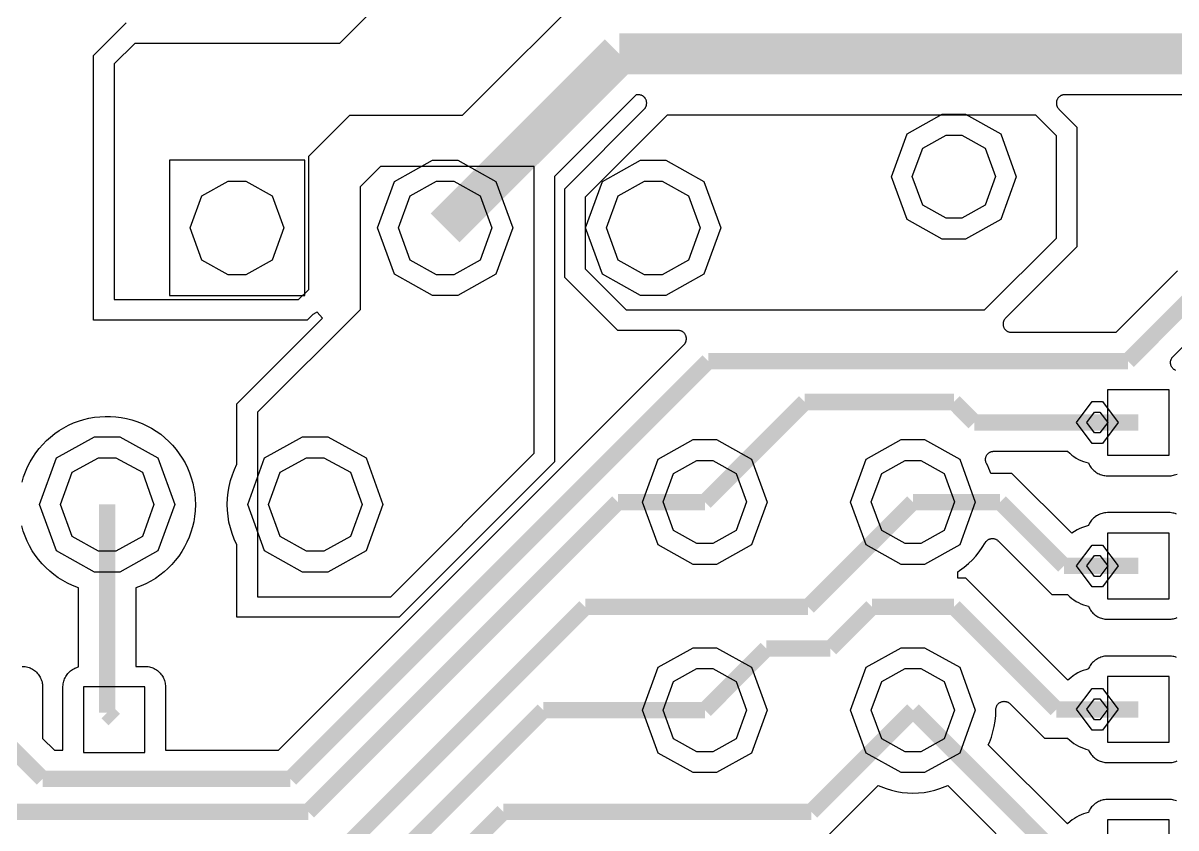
# Model space of a CAD drawing. Extents: x -0.15 to 4.85, y -1.33 to 3.4.
# Drawn here: x 3.234 to 3.788, y 1.665 to 2.052 of the extents above; entities that cross this region are included whole.
import ezdxf

# ---------------------------------------------------------------- set-up
doc = ezdxf.new("R2010")
doc.units = 0
doc.layers.get('0').update_dxf_attribs({"linetype": 'CONTINUOUS'})

msp = doc.modelspace()

# ---------------------------------------------------------------- linework, layer by layer
at = {"color": 0}
for points in [[(3.50392, 2.11614), (3.41537, 2.11614), (3.4055, 2.10632), (3.4055, 2.062), (3.38581, 2.04231), (3.28739, 2.04231), (3.27757, 2.03249), (3.27757, 1.91931), (3.36617, 1.91931), (3.37106, 1.92419), (3.37106, 1.98821), (3.39075, 2.00785), (3.44489, 2.00785), (3.50885, 2.07188), (3.50885, 2.11121), (3.50392, 2.11614)], [(3.7205, 2.00785), (3.54331, 2.00785), (3.50392, 1.96851), (3.50392, 1.93407), (3.52361, 1.91438), (3.69586, 1.91438), (3.73032, 1.94882), (3.73032, 1.99803), (3.7205, 2.00785)], [(3.68111, 2.00833), (3.68669, 2.00833), (3.70357, 1.999), (3.71106, 1.97833), (3.70357, 1.95772), (3.68669, 1.94833), (3.68111, 1.94833), (3.67547, 1.94833), (3.6586, 1.95772), (3.65111, 1.97833), (3.6586, 1.999), (3.67547, 2.00833), (3.68111, 2.00833)], [(3.3041, 1.92126), (3.3691, 1.92126), (3.3691, 1.98625), (3.3041, 1.98625), (3.3041, 1.92126)], [(3.43658, 1.98625), (3.44267, 1.98625), (3.46094, 1.97611), (3.46908, 1.95376), (3.46094, 1.93146), (3.44267, 1.92126), (3.43658, 1.92126), (3.43046, 1.92126), (3.41222, 1.93146), (3.4041, 1.95376), (3.41222, 1.97611), (3.43046, 1.98625), (3.43658, 1.98625)], [(3.53662, 1.98625), (3.54271, 1.98625), (3.56094, 1.97611), (3.56907, 1.95376), (3.56094, 1.93146), (3.54271, 1.92126), (3.53662, 1.92126), (3.5305, 1.92126), (3.51222, 1.93146), (3.50408, 1.95376), (3.51222, 1.97611), (3.5305, 1.98625), (3.53662, 1.98625)], [(3.39568, 1.9734), (3.39568, 1.91438), (3.34647, 1.86517), (3.34647, 1.77657), (3.41044, 1.77657), (3.47933, 1.84547), (3.47933, 1.98328), (3.4055, 1.98328), (3.39568, 1.9734)], [(3.78446, 1.87596), (3.75494, 1.87596), (3.75494, 1.84449), (3.78446, 1.84449), (3.78446, 1.87596)], [(3.75001, 1.87026), (3.7525, 1.87026), (3.76, 1.86028), (3.7525, 1.85024), (3.75001, 1.85024), (3.74746, 1.85024), (3.73997, 1.86028), (3.74746, 1.87026), (3.75001, 1.87026)], [(3.27421, 1.85339), (3.28028, 1.85339), (3.29857, 1.84325), (3.30671, 1.82089), (3.29857, 1.79854), (3.28028, 1.78833), (3.27421, 1.78833), (3.26808, 1.78833), (3.24979, 1.79854), (3.24165, 1.82089), (3.24979, 1.84325), (3.26808, 1.85339), (3.27421, 1.85339)], [(3.37419, 1.85339), (3.38028, 1.85339), (3.39856, 1.84325), (3.40669, 1.82089), (3.39856, 1.79854), (3.38028, 1.78833), (3.37419, 1.78833), (3.36807, 1.78833), (3.34983, 1.79854), (3.34169, 1.82089), (3.34983, 1.84325), (3.36807, 1.85339), (3.37419, 1.85339)], [(3.56143, 1.85203), (3.56701, 1.85203), (3.58389, 1.84271), (3.59138, 1.82203), (3.58389, 1.80142), (3.56701, 1.79203), (3.56143, 1.79203), (3.55578, 1.79203), (3.53892, 1.80142), (3.53142, 1.82203), (3.53892, 1.84271), (3.55578, 1.85203), (3.56143, 1.85203)], [(3.66142, 1.85203), (3.667, 1.85203), (3.68388, 1.84271), (3.69136, 1.82203), (3.68388, 1.80142), (3.667, 1.79203), (3.66142, 1.79203), (3.65578, 1.79203), (3.6389, 1.80142), (3.63142, 1.82203), (3.6389, 1.84271), (3.65578, 1.85203), (3.66142, 1.85203)], [(3.78446, 1.80711), (3.75494, 1.80711), (3.75494, 1.77558), (3.78446, 1.77558), (3.78446, 1.80711)], [(3.75001, 1.80136), (3.7525, 1.80136), (3.76, 1.79138), (3.7525, 1.78135), (3.75001, 1.78135), (3.74746, 1.78135), (3.73997, 1.79138), (3.74746, 1.80136), (3.75001, 1.80136)], [(3.56143, 1.75204), (3.56701, 1.75204), (3.58389, 1.74271), (3.59138, 1.72204), (3.58389, 1.70143), (3.56701, 1.69204), (3.56143, 1.69204), (3.55578, 1.69204), (3.53892, 1.70143), (3.53142, 1.72204), (3.53892, 1.74271), (3.55578, 1.75204), (3.56143, 1.75204)], [(3.66142, 1.75204), (3.667, 1.75204), (3.68388, 1.74271), (3.69136, 1.72204), (3.68388, 1.70143), (3.667, 1.69204), (3.66142, 1.69204), (3.65578, 1.69204), (3.6389, 1.70143), (3.63142, 1.72204), (3.6389, 1.74271), (3.65578, 1.75204), (3.66142, 1.75204)], [(3.78446, 1.73821), (3.75494, 1.73821), (3.75494, 1.70669), (3.78446, 1.70669), (3.78446, 1.73821)], [(3.29233, 1.73328), (3.26282, 1.73328), (3.26282, 1.70175), (3.29233, 1.70175), (3.29233, 1.73328)], [(3.75001, 1.73246), (3.7525, 1.73246), (3.76, 1.72247), (3.7525, 1.71244), (3.75001, 1.71244), (3.74746, 1.71244), (3.73997, 1.72247), (3.74746, 1.73246), (3.75001, 1.73246)], [(3.78446, 1.66931), (3.75494, 1.66931), (3.75494, 1.63779), (3.78446, 1.63779), (3.78446, 1.66931)]]:
    msp.add_lwpolyline(points, close=True, dxfattribs=at)
for points in [[(3.23325, 1.83164), (3.234, 1.83413), (3.23487, 1.83657), (3.2359, 1.83896), (3.2371, 1.84129), (3.23846, 1.84351), (3.23986, 1.84568), (3.24149, 1.84775), (3.24318, 1.84969), (3.24501, 1.85154), (3.24697, 1.85328), (3.24899, 1.8549), (3.2511, 1.85637), (3.25332, 1.85774), (3.25565, 1.85892), (3.25799, 1.86001), (3.26043, 1.86093), (3.26292, 1.86169), (3.26542, 1.86229), (3.26803, 1.86278), (3.27057, 1.86304), (3.27318, 1.86321), (3.27578, 1.86321), (3.27839, 1.86299), (3.28093, 1.86267), (3.28349, 1.86218), (3.28604, 1.86153), (3.28847, 1.86071), (3.29092, 1.85979), (3.29325, 1.85871), (3.29553, 1.85746), (3.29775, 1.8561), (3.29988, 1.85458), (3.30188, 1.85296), (3.30378, 1.85117), (3.30557, 1.84932), (3.30731, 1.84732), (3.30882, 1.84525), (3.31029, 1.84308), (3.31158, 1.84081), (3.31272, 1.83853), (3.31371, 1.83608), (3.31457, 1.83364), (3.31528, 1.83114), (3.31587, 1.8286), (3.31625, 1.82604), (3.31647, 1.82344), (3.31658, 1.82089), (3.31647, 1.81775), (3.31619, 1.81514), (3.31576, 1.8126), (3.31517, 1.8101), (3.3144, 1.8076), (3.31354, 1.80515), (3.31251, 1.80278), (3.31132, 1.80044), (3.31001, 1.79821), (3.30856, 1.79604), (3.30692, 1.79399), (3.30524, 1.79203), (3.3034, 1.79018), (3.3015, 1.78844), (3.29943, 1.78687), (3.29732, 1.78536), (3.2951, 1.784), (3.29276, 1.78281), (3.29043, 1.78172), (3.28799, 1.78079), (3.28799, 1.7431), (3.29233, 1.7431), (3.29331, 1.7431), (3.2939, 1.74299), (3.2945, 1.74288), (3.29504, 1.74271), (3.29564, 1.74256), (3.29618, 1.74233), (3.29678, 1.74206), (3.29726, 1.74179), (3.29781, 1.74146), (3.29829, 1.74108), (3.29874, 1.74071), (3.29922, 1.74032), (3.2996, 1.73989), (3.30003, 1.7394), (3.30036, 1.73892), (3.30068, 1.73843), (3.30101, 1.73789), (3.30128, 1.73739), (3.3015, 1.73681), (3.30171, 1.73625), (3.30188, 1.73565), (3.30199, 1.73507), (3.3021, 1.73447), (3.30215, 1.73387), (3.30215, 1.73328), (3.30215, 1.70278), (3.35651, 1.70278), (3.55133, 1.89761), (3.55156, 1.89788), (3.55171, 1.8981), (3.55188, 1.89826), (3.55199, 1.89847), (3.5521, 1.89869), (3.55221, 1.8989), (3.55231, 1.89918), (3.55236, 1.8994), (3.55242, 1.89961), (3.55247, 1.89989), (3.55253, 1.9001), (3.55253, 1.90037), (3.55253, 1.90058), (3.55253, 1.90086), (3.55247, 1.90108), (3.55242, 1.90135), (3.55236, 1.90157), (3.55231, 1.90178), (3.55221, 1.90206), (3.5521, 1.90228), (3.55199, 1.90249), (3.55188, 1.90271), (3.55171, 1.90288), (3.55156, 1.90308), (3.55139, 1.90325), (3.55122, 1.90342), (3.55101, 1.90357), (3.55085, 1.90374), (3.55063, 1.9039), (3.55042, 1.90401), (3.55019, 1.90411), (3.54997, 1.90422), (3.54971, 1.90428), (3.54949, 1.90433), (3.54928, 1.90439), (3.549, 1.90444), (3.54878, 1.90444), (3.54851, 1.9045), (3.51954, 1.9045), (3.49404, 1.92994), (3.49404, 1.97258), (3.53229, 2.01083), (3.53251, 2.01111), (3.53267, 2.01132), (3.53283, 2.01149), (3.53294, 2.01169), (3.53306, 2.01192), (3.53315, 2.01214), (3.53326, 2.0124), (3.53332, 2.01262), (3.53338, 2.01285), (3.53343, 2.01311), (3.53343, 2.01333), (3.53349, 2.0136), (3.53349, 2.01382), (3.53343, 2.01408), (3.53343, 2.01431), (3.53338, 2.01458), (3.53332, 2.01479), (3.53321, 2.01507), (3.53315, 2.01528), (3.53306, 2.0155), (3.53294, 2.01572), (3.53278, 2.01593), (3.53267, 2.0161), (3.53251, 2.01632), (3.53235, 2.01647), (3.53213, 2.01664), (3.53197, 2.01681), (3.53175, 2.01696), (3.53158, 2.01713), (3.53138, 2.01724), (3.53115, 2.01735), (3.53088, 2.01746), (3.53067, 2.0175), (3.53044, 2.01756), (3.53018, 2.01761), (3.52996, 2.01767), (3.52968, 2.01772), (3.52947, 2.01772), (3.52844, 2.01772), (3.48921, 1.9785), (3.48921, 1.8414), (3.41451, 1.76669), (3.33654, 1.76669), (3.33654, 1.80147), (3.33524, 1.80424), (3.33421, 1.80689), (3.3334, 1.80961), (3.33269, 1.81243), (3.33226, 1.81525), (3.33193, 1.81807), (3.33188, 1.82089), (3.33199, 1.82393), (3.33226, 1.82675), (3.33275, 1.82957), (3.33346, 1.83233), (3.33432, 1.83506), (3.33535, 1.83771), (3.33654, 1.84026), (3.33654, 1.86924), (3.37761, 1.91031), (3.37501, 1.91333), (3.37468, 1.91312), (3.37447, 1.91296), (3.37419, 1.91279), (3.37388, 1.91264), (3.3736, 1.91247), (3.37333, 1.91236), (3.37306, 1.91219), (3.37024, 1.90938), (3.26764, 1.90938), (3.26764, 2.0366), (3.28332, 2.05222)], [(3.80736, 2.01772), (3.73433, 2.01772), (3.73396, 2.01767), (3.73374, 2.01767), (3.73346, 2.01761), (3.73325, 2.01756), (3.73303, 2.0175), (3.73276, 2.0174), (3.73254, 2.01729), (3.73232, 2.01718), (3.73211, 2.01707), (3.73194, 2.0169), (3.73172, 2.01675), (3.73157, 2.01658), (3.7314, 2.01642), (3.73124, 2.01626), (3.73108, 2.01604), (3.73092, 2.01582), (3.73081, 2.01561), (3.73069, 2.01539), (3.73058, 2.01517), (3.73053, 2.01496), (3.73043, 2.01474), (3.73038, 2.01447), (3.73032, 2.01425), (3.73032, 2.01399), (3.73032, 2.01376), (3.73032, 2.01349), (3.73032, 2.01328), (3.73038, 2.013), (3.73043, 2.01279), (3.73049, 2.01251), (3.73053, 2.01229), (3.73064, 2.01208), (3.73075, 2.01186), (3.73086, 2.01165), (3.73103, 2.01143), (3.73112, 2.01121), (3.73129, 2.01106), (3.73146, 2.01083), (3.74019, 2.00215), (3.74019, 1.94469), (3.7059, 1.91042), (3.70568, 1.91014), (3.70553, 1.90997), (3.70536, 1.90976), (3.70525, 1.90954), (3.70514, 1.90932), (3.70504, 1.90911), (3.70493, 1.90889), (3.70488, 1.90863), (3.70482, 1.9084), (3.70476, 1.90812), (3.70471, 1.90792), (3.70471, 1.90764), (3.70471, 1.90743), (3.70471, 1.90715), (3.70476, 1.90694), (3.70482, 1.90667), (3.70488, 1.90644), (3.70493, 1.90624), (3.70504, 1.90596), (3.70514, 1.90575), (3.70525, 1.90553), (3.70542, 1.90531), (3.70553, 1.90515), (3.70568, 1.90493), (3.70585, 1.90476), (3.70601, 1.90461), (3.70622, 1.90444), (3.70644, 1.90428), (3.70661, 1.90417), (3.70682, 1.90401), (3.70704, 1.9039), (3.70726, 1.90385), (3.70753, 1.90374), (3.70775, 1.90368), (3.70801, 1.90363), (3.70824, 1.90357), (3.70851, 1.90357), (3.70872, 1.90357), (3.75907, 1.90357), (3.78858, 1.93308)], [(3.78782, 1.88524), (3.78744, 1.8854), (3.78722, 1.88551), (3.78701, 1.88567), (3.78679, 1.88578), (3.78658, 1.88594), (3.78642, 1.88611), (3.78625, 1.88626), (3.78608, 1.88649), (3.78593, 1.88665), (3.78582, 1.88686), (3.78565, 1.88708), (3.78554, 1.88729), (3.78544, 1.88751), (3.78539, 1.88774), (3.78533, 1.888), (3.78528, 1.88822), (3.78522, 1.88849), (3.78517, 1.88871), (3.78517, 1.88899), (3.78517, 1.88919), (3.78522, 1.88947), (3.78522, 1.88968), (3.78528, 1.88996), (3.78533, 1.89017), (3.78544, 1.89039), (3.78554, 1.89067), (3.7856, 1.89088), (3.78576, 1.8911), (3.78588, 1.89132), (3.78604, 1.89147), (3.78619, 1.89169), (3.78636, 1.89186), (3.79997, 1.90553)], [(3.78799, 1.81628), (3.78744, 1.8165), (3.78685, 1.81667), (3.78625, 1.81676), (3.78565, 1.81688), (3.78506, 1.81693), (3.78446, 1.81693), (3.75494, 1.81693), (3.75408, 1.81688), (3.75349, 1.81682), (3.75289, 1.81671), (3.75229, 1.81656), (3.75169, 1.81639), (3.75115, 1.81617), (3.75061, 1.81596), (3.75007, 1.81563), (3.74958, 1.81536), (3.74903, 1.81497), (3.7486, 1.8146), (3.74811, 1.81422), (3.74774, 1.81378), (3.74729, 1.81335), (3.74692, 1.81286), (3.7466, 1.81237), (3.74632, 1.81183), (3.746, 1.81129), (3.74578, 1.81075), (3.74432, 1.81036), (3.74296, 1.80988), (3.7416, 1.80933), (3.74035, 1.80868), (3.73911, 1.80793), (3.73775, 1.80706), (3.70894, 1.83581), (3.69879, 1.83581), (3.69836, 1.837), (3.69782, 1.83819), (3.69733, 1.83939), (3.69668, 1.84058), (3.69657, 1.84092), (3.69646, 1.84113), (3.6964, 1.84135), (3.69636, 1.84161), (3.69631, 1.84183), (3.69625, 1.84211), (3.69625, 1.84232), (3.69625, 1.8426), (3.69625, 1.84281), (3.69631, 1.84308), (3.69636, 1.84329), (3.6964, 1.84357), (3.69646, 1.84379), (3.69657, 1.844), (3.69668, 1.84422), (3.69679, 1.84444), (3.6969, 1.84465), (3.69706, 1.84487), (3.69722, 1.84503), (3.69739, 1.84525), (3.69754, 1.84542), (3.69776, 1.84558), (3.69793, 1.84574), (3.69814, 1.84585), (3.69836, 1.84596), (3.69858, 1.84607), (3.69879, 1.84618), (3.69907, 1.84628), (3.69928, 1.84633), (3.6995, 1.84639), (3.69978, 1.84639), (3.69999, 1.84644), (3.70026, 1.84644), (3.73574, 1.84644), (3.73678, 1.84547), (3.73775, 1.8446), (3.73878, 1.84389), (3.73986, 1.84319), (3.74094, 1.84254), (3.74214, 1.842), (3.74333, 1.84156), (3.74453, 1.84118), (3.74578, 1.84086), (3.74611, 1.84004), (3.74643, 1.8395), (3.74675, 1.83901), (3.74708, 1.83853), (3.74746, 1.83804), (3.74789, 1.8376), (3.74833, 1.83717), (3.74876, 1.83679), (3.74925, 1.8364), (3.74974, 1.83608), (3.75028, 1.83581), (3.75082, 1.83554), (3.75136, 1.83532), (3.75196, 1.83511), (3.7525, 1.83494), (3.7531, 1.83478), (3.75369, 1.83472), (3.75429, 1.83467), (3.75494, 1.83461), (3.78446, 1.83461), (3.78544, 1.83467), (3.78604, 1.83478), (3.78664, 1.83489), (3.78718, 1.83506), (3.78778, 1.83521), (3.78832, 1.83543)], [(3.23325, 1.7431), (3.23422, 1.7431), (3.23482, 1.74299), (3.23542, 1.74288), (3.23601, 1.74271), (3.23661, 1.74256), (3.23715, 1.74233), (3.23769, 1.74206), (3.23824, 1.74179), (3.23872, 1.74146), (3.23921, 1.74108), (3.23971, 1.74071), (3.24014, 1.74032), (3.24057, 1.73989), (3.24094, 1.7394), (3.24133, 1.73892), (3.24165, 1.73843), (3.24199, 1.73789), (3.24219, 1.73739), (3.24247, 1.73681), (3.24264, 1.73625), (3.24285, 1.73565), (3.24296, 1.73507), (3.24307, 1.73447), (3.24313, 1.73387), (3.24313, 1.73328), (3.24313, 1.70847), (3.24882, 1.70278), (3.25294, 1.70278), (3.25294, 1.73328), (3.253, 1.73414), (3.25306, 1.73474), (3.25315, 1.73533), (3.25332, 1.73593), (3.25349, 1.73647), (3.25369, 1.73707), (3.25397, 1.73761), (3.25424, 1.73815), (3.25457, 1.73864), (3.25489, 1.73913), (3.25528, 1.73962), (3.25571, 1.74006), (3.25608, 1.74049), (3.25657, 1.74092), (3.25707, 1.74125), (3.25756, 1.74163), (3.2581, 1.7419), (3.25858, 1.74217), (3.25918, 1.74244), (3.26043, 1.74293), (3.26043, 1.78079), (3.25756, 1.78194), (3.25517, 1.78303), (3.25289, 1.78426), (3.25067, 1.78563), (3.24854, 1.78715), (3.24654, 1.78878), (3.24464, 1.79057), (3.24285, 1.7924), (3.24117, 1.79442), (3.2396, 1.79647), (3.23818, 1.79865), (3.23687, 1.80093), (3.23569, 1.80321), (3.23471, 1.80565), (3.23385, 1.80808), (3.23314, 1.81058)], [(3.78799, 1.74737), (3.78744, 1.7476), (3.78685, 1.74776), (3.78625, 1.74786), (3.78565, 1.74797), (3.78506, 1.74803), (3.78446, 1.74803), (3.75494, 1.74803), (3.75408, 1.74797), (3.75349, 1.74792), (3.75289, 1.74781), (3.75229, 1.74771), (3.75169, 1.74749), (3.75115, 1.74726), (3.75061, 1.74706), (3.75007, 1.74678), (3.74958, 1.74646), (3.74903, 1.74607), (3.7486, 1.74569), (3.74811, 1.74532), (3.74774, 1.74489), (3.74729, 1.74444), (3.74692, 1.74396), (3.7466, 1.74347), (3.74632, 1.74293), (3.746, 1.74239), (3.74578, 1.74185), (3.74442, 1.74146), (3.74313, 1.74108), (3.74188, 1.74054), (3.74063, 1.73994), (3.73943, 1.73924), (3.73835, 1.73849), (3.73721, 1.73761), (3.73579, 1.73642), (3.68681, 1.78546), (3.68296, 1.78546), (3.68296, 1.7885), (3.68382, 1.7891), (3.6861, 1.79078), (3.68811, 1.79246), (3.68996, 1.79419), (3.69169, 1.7961), (3.69326, 1.79811), (3.69472, 1.80022), (3.69614, 1.80244), (3.69625, 1.80267), (3.6964, 1.80288), (3.69651, 1.80304), (3.69668, 1.80326), (3.6969, 1.80342), (3.69706, 1.80358), (3.69728, 1.80375), (3.69744, 1.80386), (3.69765, 1.80401), (3.69788, 1.80413), (3.69814, 1.80418), (3.69836, 1.80429), (3.69858, 1.80435), (3.69885, 1.8044), (3.69907, 1.80446), (3.69933, 1.80451), (3.69956, 1.80451), (3.69983, 1.80451), (3.70004, 1.80446), (3.70032, 1.80446), (3.70053, 1.8044), (3.70081, 1.80435), (3.70101, 1.80424), (3.70124, 1.80413), (3.70146, 1.80401), (3.70167, 1.80392), (3.70189, 1.80381), (3.70211, 1.80364), (3.70226, 1.80347), (3.70243, 1.80332), (3.72819, 1.77754), (3.73574, 1.77754), (3.73678, 1.77657), (3.73775, 1.77575), (3.73878, 1.775), (3.73986, 1.77429), (3.74094, 1.77369), (3.74214, 1.7731), (3.74333, 1.77267), (3.74453, 1.77228), (3.74578, 1.77196), (3.74611, 1.77114), (3.74643, 1.77065), (3.74675, 1.77011), (3.74708, 1.76963), (3.74746, 1.76914), (3.74789, 1.76869), (3.74833, 1.76826), (3.74876, 1.76789), (3.74925, 1.76756), (3.74974, 1.76718), (3.75028, 1.7669), (3.75082, 1.76664), (3.75136, 1.76642), (3.75196, 1.76621), (3.7525, 1.76604), (3.7531, 1.76593), (3.75369, 1.76582), (3.75429, 1.76576), (3.75494, 1.76572), (3.78446, 1.76572), (3.78544, 1.76576), (3.78604, 1.76587), (3.78664, 1.76599), (3.78718, 1.76615), (3.78778, 1.76632), (3.78832, 1.76653)], [(3.78799, 1.67847), (3.78744, 1.67869), (3.78685, 1.67886), (3.78625, 1.67896), (3.78565, 1.67907), (3.78506, 1.67913), (3.78446, 1.67913), (3.75494, 1.67913), (3.75408, 1.67913), (3.75349, 1.67901), (3.75289, 1.67892), (3.75229, 1.67881), (3.75169, 1.67858), (3.75115, 1.67836), (3.75061, 1.67815), (3.75007, 1.67788), (3.74958, 1.67756), (3.74903, 1.67718), (3.7486, 1.67685), (3.74811, 1.67642), (3.74774, 1.67599), (3.74729, 1.67554), (3.74692, 1.67506), (3.7466, 1.67457), (3.74632, 1.67403), (3.746, 1.67349), (3.74578, 1.67294), (3.74447, 1.67261), (3.74333, 1.67224), (3.74219, 1.67181), (3.74106, 1.67126), (3.74003, 1.67067), (3.739, 1.67007), (3.73797, 1.66931), (3.73704, 1.66854), (3.73564, 1.66736), (3.6976, 1.70533), (3.69814, 1.70658), (3.69913, 1.70913), (3.69987, 1.71168), (3.70047, 1.71424), (3.70092, 1.71678), (3.70118, 1.71944), (3.70129, 1.72204), (3.70129, 1.72226), (3.70129, 1.72264), (3.70129, 1.72292), (3.70135, 1.72313), (3.7014, 1.72335), (3.70151, 1.72361), (3.70157, 1.72383), (3.70167, 1.72406), (3.70178, 1.72426), (3.70194, 1.72449), (3.70206, 1.72469), (3.70221, 1.72486), (3.70238, 1.72508), (3.70254, 1.72524), (3.70275, 1.7254), (3.70292, 1.72557), (3.70314, 1.72568), (3.70335, 1.72579), (3.70357, 1.72589), (3.70379, 1.726), (3.704, 1.72611), (3.70428, 1.72617), (3.70449, 1.72622), (3.70476, 1.72628), (3.70499, 1.72628), (3.70525, 1.72633), (3.70547, 1.72628), (3.70574, 1.72628), (3.70596, 1.72622), (3.70622, 1.72622), (3.70644, 1.72611), (3.70667, 1.72606), (3.70693, 1.72594), (3.70715, 1.72583), (3.70736, 1.72574), (3.70753, 1.72563), (3.70775, 1.72546), (3.70796, 1.72529), (3.70812, 1.72514), (3.72463, 1.70864), (3.73574, 1.70864), (3.73678, 1.70767), (3.73775, 1.70685), (3.73878, 1.7061), (3.73986, 1.70539), (3.74094, 1.70479), (3.74214, 1.70425), (3.74333, 1.70376), (3.74453, 1.70337), (3.74578, 1.70306), (3.74611, 1.70224), (3.74643, 1.70175), (3.74675, 1.70121), (3.74708, 1.70072), (3.74746, 1.70024), (3.74789, 1.69979), (3.74833, 1.69942), (3.74876, 1.69899), (3.74925, 1.69865), (3.74974, 1.69828), (3.75028, 1.69801), (3.75082, 1.69774), (3.75136, 1.69751), (3.75196, 1.69731), (3.7525, 1.69714), (3.7531, 1.69703), (3.75369, 1.69692), (3.75429, 1.69688), (3.75494, 1.69688), (3.78446, 1.69688), (3.78544, 1.69688), (3.78604, 1.69697), (3.78664, 1.69708), (3.78718, 1.69725), (3.78778, 1.69742), (3.78832, 1.69762)], [(3.61833, 1.65943), (3.64471, 1.68586), (3.64596, 1.68531), (3.6485, 1.68433), (3.65106, 1.68357), (3.6536, 1.68299), (3.65615, 1.68254), (3.65881, 1.68228), (3.66142, 1.68222), (3.66412, 1.68228), (3.66674, 1.68254), (3.66928, 1.68299), (3.67189, 1.68357), (3.67437, 1.68439), (3.67687, 1.68531), (3.67813, 1.68586), (3.72418, 1.63974)]]:
    msp.add_lwpolyline(points, dxfattribs=at)
for points, const_width in [([(3.52031, 2.03742), (3.43658, 1.95376)], 0.019685), ([(3.79922, 2.03742), (3.52031, 2.03742)], 0.019685), ([(3.79428, 1.91931), (3.76476, 1.88974)], 0.007874), ([(3.563, 1.88974), (3.36221, 1.689)], 0.007874), ([(3.76476, 1.88974), (3.563, 1.88974)], 0.007874), ([(3.60944, 1.8701), (3.56143, 1.82203)], 0.007874), ([(3.68111, 1.8701), (3.60944, 1.8701)], 0.007874), ([(3.69093, 1.86022), (3.68111, 1.8701)], 0.007874), ([(3.75001, 1.86022), (3.69093, 1.86022)], 0.007874), ([(3.76971, 1.86022), (3.75001, 1.86022)], 0.007874), ([(3.27421, 1.82089), (3.27421, 1.72085)], 0.007874), ([(3.5196, 1.82203), (3.37078, 1.67321)], 0.007874), ([(3.56143, 1.82203), (3.5196, 1.82203)], 0.007874), ([(3.66142, 1.82203), (3.61101, 1.77163)], 0.007874), ([(3.70325, 1.82203), (3.66142, 1.82203)], 0.007874), ([(3.73396, 1.79132), (3.70325, 1.82203)], 0.007874), ([(3.75001, 1.79132), (3.73396, 1.79132)], 0.007874), ([(3.76971, 1.79132), (3.75001, 1.79132)], 0.007874), ([(3.50392, 1.77163), (3.19879, 1.46651)], 0.007874), ([(3.61101, 1.77163), (3.50392, 1.77163)], 0.007874), ([(3.64172, 1.77163), (3.62171, 1.75161)], 0.007874), ([(3.68111, 1.77163), (3.64172, 1.77163)], 0.007874), ([(3.73032, 1.72242), (3.68111, 1.77163)], 0.007874), ([(3.591, 1.75161), (3.56143, 1.72204)], 0.007874), ([(3.62171, 1.75161), (3.591, 1.75161)], 0.007874), ([(3.48385, 1.72204), (3.20867, 1.44688)], 0.007874), ([(3.27421, 1.72085), (3.27757, 1.71754)], 0.007874), ([(3.56143, 1.72204), (3.48385, 1.72204)], 0.007874), ([(3.66142, 1.72204), (3.61258, 1.67321)], 0.007874), ([(3.72993, 1.65351), (3.66142, 1.72204)], 0.007874), ([(3.75001, 1.72242), (3.73032, 1.72242)], 0.007874), ([(3.76971, 1.72242), (3.75001, 1.72242)], 0.007874), ([(3.24313, 1.689), (3.21849, 1.71358)], 0.007874), ([(3.36221, 1.689), (3.24313, 1.689)], 0.007874), ([(3.37078, 1.67321), (2.99214, 1.67321)], 0.007874), ([(3.46458, 1.67321), (3.21849, 1.42718)], 0.007874), ([(3.61258, 1.67321), (3.46458, 1.67321)], 0.007874)]:
    msp.add_lwpolyline(points, dxfattribs=dict(at, const_width=const_width))
at = {"color": 7}
for points in [[(3.68111, 1.99836), (3.68485, 1.99836), (3.69608, 1.99211), (3.70107, 1.97839), (3.69608, 1.96467), (3.68485, 1.95838), (3.68111, 1.95838), (3.67731, 1.95838), (3.66608, 1.96467), (3.66108, 1.97839), (3.66608, 1.99211), (3.67731, 1.99836), (3.68111, 1.99836)], [(3.3366, 1.97622), (3.34078, 1.97622), (3.35347, 1.96922), (3.35906, 1.95376), (3.35347, 1.93829), (3.34078, 1.93125), (3.3366, 1.93125), (3.33236, 1.93125), (3.31967, 1.93829), (3.31408, 1.95376), (3.31967, 1.96922), (3.33236, 1.97622), (3.3366, 1.97622)], [(3.43658, 1.97622), (3.44076, 1.97622), (3.45346, 1.96922), (3.45906, 1.95376), (3.45346, 1.93829), (3.44076, 1.93125), (3.43658, 1.93125), (3.43236, 1.93125), (3.41972, 1.93829), (3.41413, 1.95376), (3.41972, 1.96922), (3.43236, 1.97622), (3.43658, 1.97622)], [(3.53662, 1.97622), (3.54081, 1.97622), (3.5535, 1.96922), (3.5591, 1.95376), (3.5535, 1.93829), (3.54081, 1.93125), (3.53662, 1.93125), (3.5324, 1.93125), (3.51971, 1.93829), (3.51411, 1.95376), (3.51971, 1.96922), (3.5324, 1.97622), (3.53662, 1.97622)], [(3.75001, 1.86522), (3.75126, 1.86522), (3.755, 1.86022), (3.75126, 1.85524), (3.75001, 1.85524), (3.74871, 1.85524), (3.74497, 1.86022), (3.74871, 1.86522), (3.75001, 1.86522)], [(3.27421, 1.84335), (3.27839, 1.84335), (3.29108, 1.83635), (3.29667, 1.82089), (3.29108, 1.80543), (3.27839, 1.79838), (3.27421, 1.79838), (3.26997, 1.79838), (3.25728, 1.80543), (3.25169, 1.82089), (3.25728, 1.83635), (3.26997, 1.84335), (3.27421, 1.84335)], [(3.37419, 1.84335), (3.37837, 1.84335), (3.39107, 1.83635), (3.39665, 1.82089), (3.39107, 1.80543), (3.37837, 1.79838), (3.37419, 1.79838), (3.36996, 1.79838), (3.35726, 1.80543), (3.35168, 1.82089), (3.35726, 1.83635), (3.36996, 1.84335), (3.37419, 1.84335)], [(3.56143, 1.84206), (3.56517, 1.84206), (3.5764, 1.83581), (3.58139, 1.82208), (3.5764, 1.80836), (3.56517, 1.80207), (3.56143, 1.80207), (3.55762, 1.80207), (3.5464, 1.80836), (3.5414, 1.82208), (3.5464, 1.83581), (3.55762, 1.84206), (3.56143, 1.84206)], [(3.66142, 1.84206), (3.66515, 1.84206), (3.67639, 1.83581), (3.68143, 1.82208), (3.67639, 1.80836), (3.66515, 1.80207), (3.66142, 1.80207), (3.65761, 1.80207), (3.64639, 1.80836), (3.64139, 1.82208), (3.64639, 1.83581), (3.65761, 1.84206), (3.66142, 1.84206)], [(3.75001, 1.79632), (3.75126, 1.79632), (3.755, 1.79132), (3.75126, 1.78633), (3.75001, 1.78633), (3.74871, 1.78633), (3.74497, 1.79132), (3.74871, 1.79632), (3.75001, 1.79632)], [(3.56143, 1.74206), (3.56517, 1.74206), (3.5764, 1.73582), (3.58139, 1.72204), (3.5764, 1.70832), (3.56517, 1.70203), (3.56143, 1.70203), (3.55762, 1.70203), (3.5464, 1.70832), (3.5414, 1.72204), (3.5464, 1.73582), (3.55762, 1.74206), (3.56143, 1.74206)], [(3.66142, 1.74206), (3.66515, 1.74206), (3.67639, 1.73582), (3.68143, 1.72204), (3.67639, 1.70832), (3.66515, 1.70203), (3.66142, 1.70203), (3.65761, 1.70203), (3.64639, 1.70832), (3.64139, 1.72204), (3.64639, 1.73582), (3.65761, 1.74206), (3.66142, 1.74206)], [(3.75001, 1.72747), (3.75126, 1.72747), (3.755, 1.72247), (3.75126, 1.71743), (3.75001, 1.71743), (3.74871, 1.71743), (3.74497, 1.72247), (3.74871, 1.72747), (3.75001, 1.72747)]]:
    msp.add_lwpolyline(points, close=True, dxfattribs=at)

doc.saveas('drawing.dxf')
